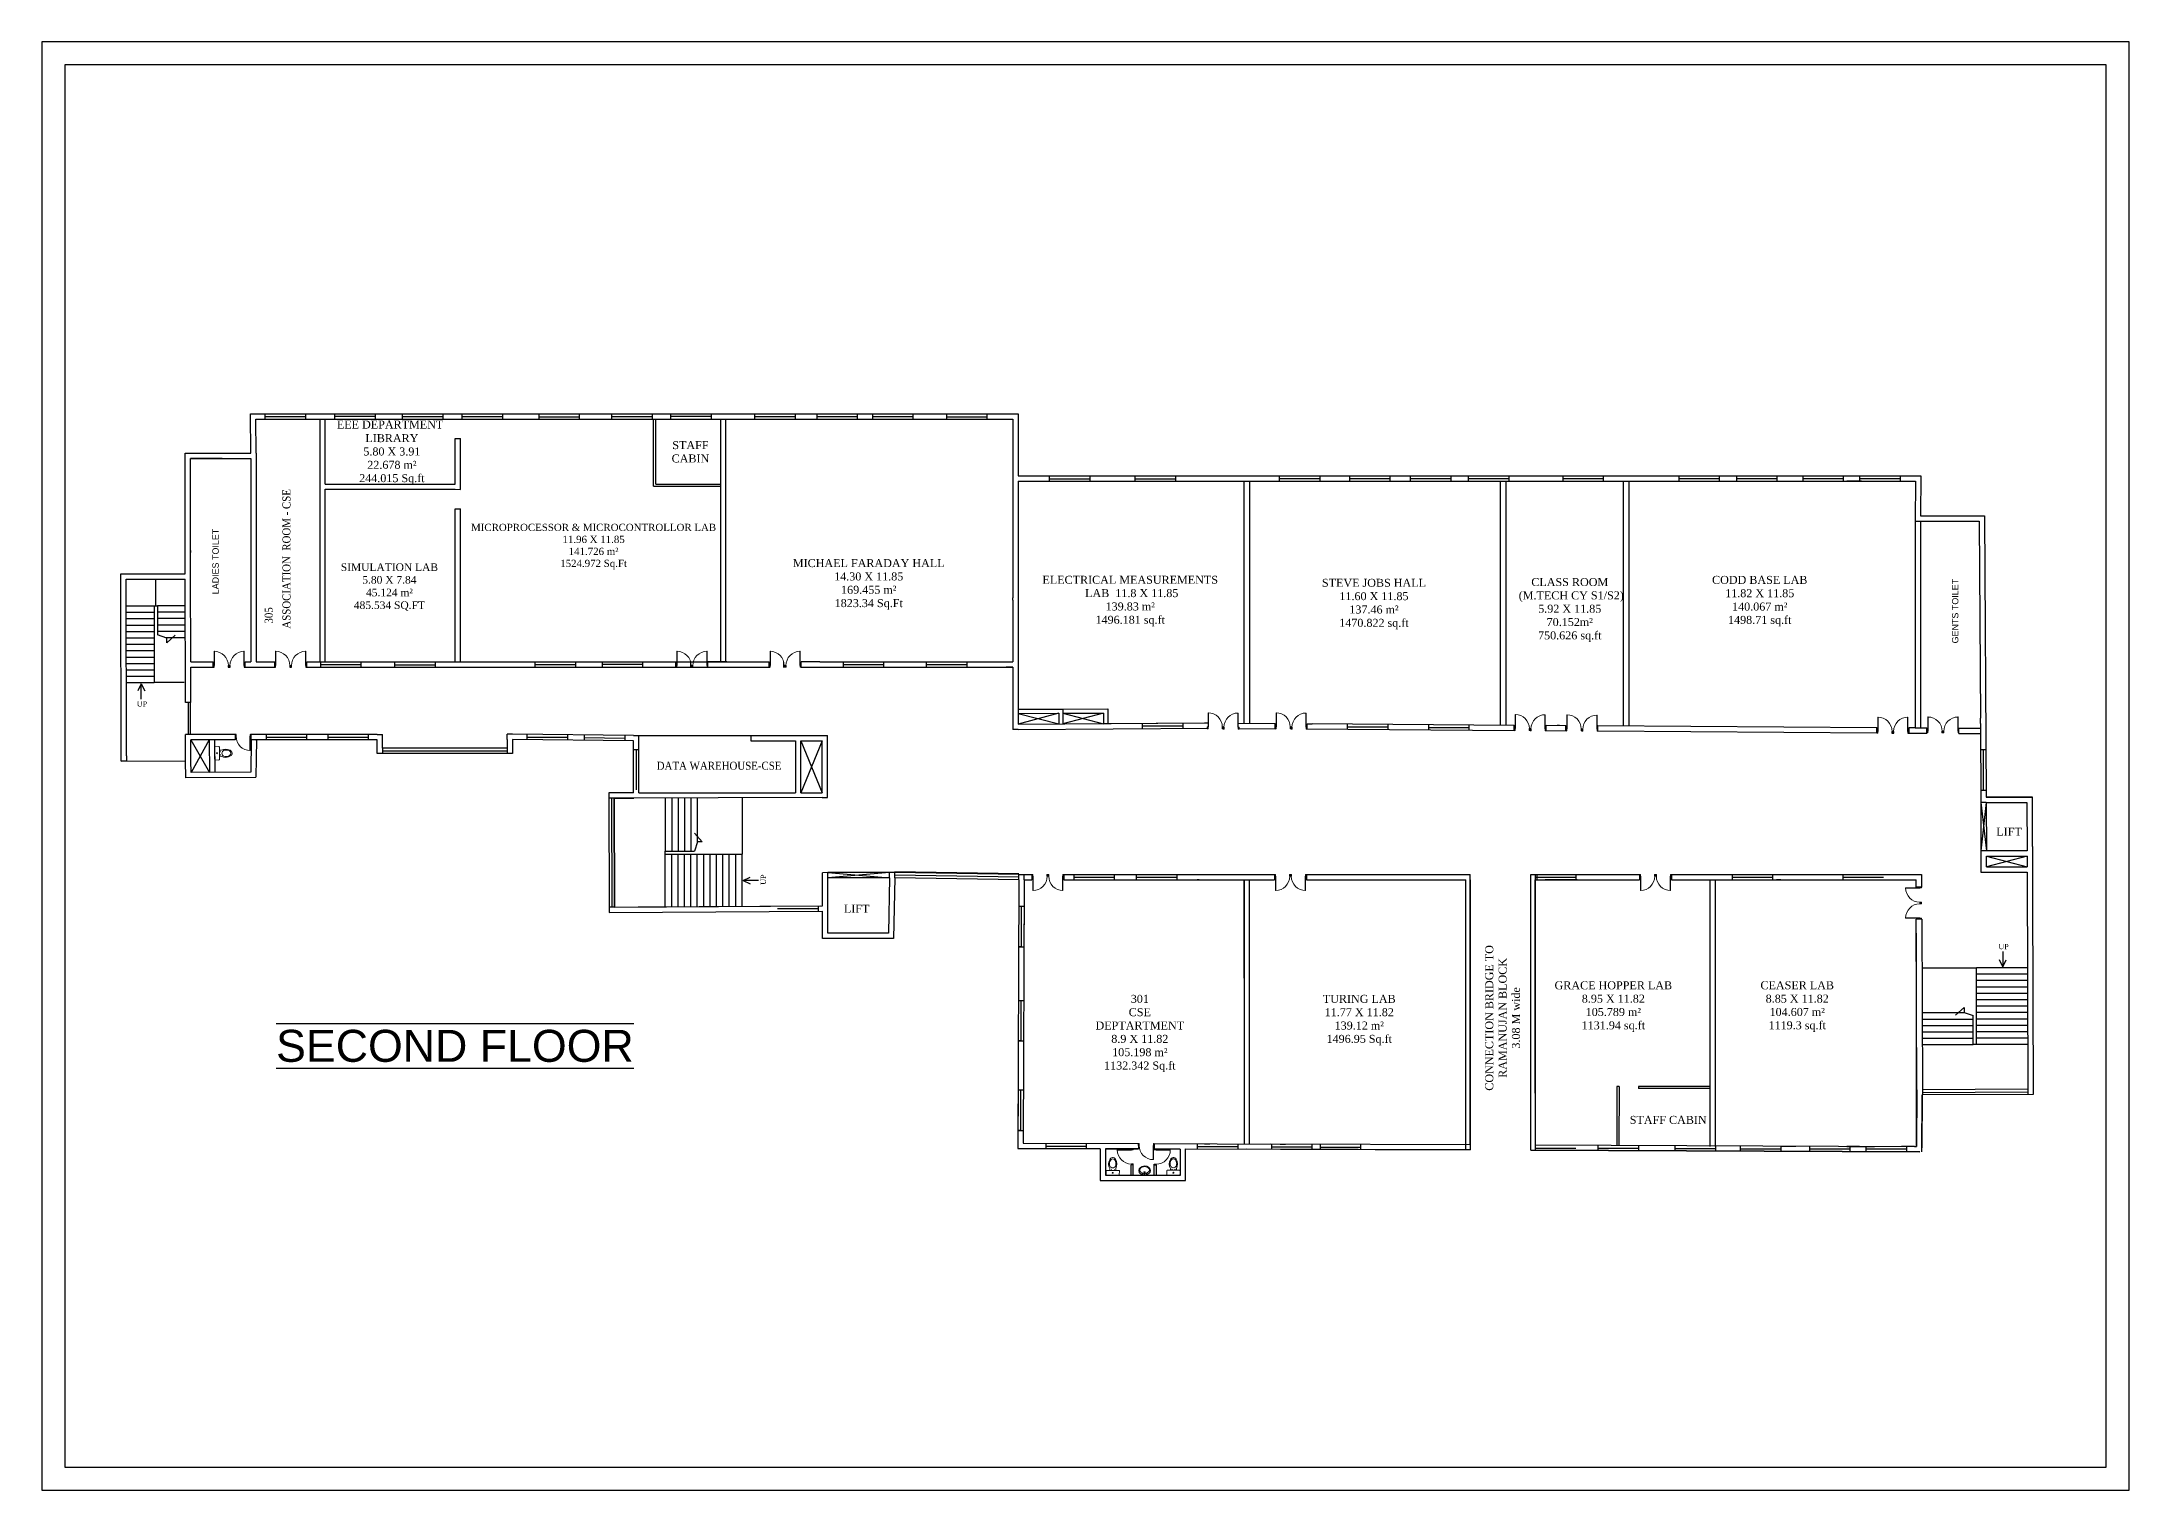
# Model space of a CAD drawing. Header units: metres. Extents: x 25 to 122, y -74 to 416.
# Drawn here: x 25.5 to 121.9, y 231.2 to 298.1 of the extents above; entities that cross this region are included whole.
import ezdxf

# ---------------------------------------------------------------- set-up
doc = ezdxf.new("R2010")
doc.units = ezdxf.units.M
doc.header["$MEASUREMENT"] = 0
doc.linetypes.add('HIDDEN', pattern=[0.375, 0.25, -0.125])
doc.layers.add('DOOR', color=10, linetype='Continuous', lineweight=15)
doc.styles.add('1MM', font='arial.ttf', dxfattribs={"height": 1000})
doc.styles.add('DUTCH', font='dutch.ttf')
doc.styles.add('ROMANT', font='arial.ttf', dxfattribs={"height": 2.5})

# ---------------------------------------------------------------- blocks, each defined once
blk = doc.blocks.new('A$C764D24B9')
at = {"layer": 'DOOR'}
for points in [[(0, 0), (0.06, 0), (0.06, 0.11), (0, 0.11)], [(0.06, 0.11), (0.08, 0.11), (0.08, 1), (0.06, 1)], [(0.94, 0), (1, 0), (1, 0.11), (0.94, 0.11)]]:
    blk.add_lwpolyline(points, close=True, dxfattribs=at)
blk.add_arc((0.06, 0.11), 0.889, 0, 90, dxfattribs=at)
blk = doc.blocks.new('WC1')
at = {"layer": 'DOOR'}
for p, q in [((-29.3, -7.5), (-29.8, -22.7)), ((24.3, -5), (-26.8, -5))]:
    blk.add_line(p, q, dxfattribs=at)
for points in [[(26.8, -7.5), (27.3, -22.7, -0.423393), (24.7, -25.4), (-27.3, -25.4, -0.423393), (-29.8, -22.7), (-29.3, -7.5, -0.405093), (-26.8, -5), (24.3, -5, -0.405093), (26.8, -7.5, -0.407682)], [(11.5, -25.4), (11.5, -33, -0.265683), (10, -73.3, -0.649464), (-14.1, -70.9, -0.243179), (-14, -33), (-14, -25.4), (11.5, -25.4)], [(12.6, -52, 1.119632), (-15.2, -52, 17.71796)]]:
    blk.add_lwpolyline(points, format="xyb", dxfattribs=at)
blk.add_lwpolyline([(-14, -25.4), (-14, -33)], dxfattribs=at)
for centre, radius in [((-7.6, -29.2), 0.636), ((-1.3, -15.2), 1.91), ((5.1, -29.2), 0.636)]:
    blk.add_circle(centre, radius, dxfattribs=at)
blk.add_arc((-26.8, -7.5), 2.54, 90, 178.21009, dxfattribs=at)
blk.add_ellipse((-1.3, -52), major_axis=(0, -22.4), ratio=0.622298, start_param=4.712389, end_param=7.853982, dxfattribs=at)
blk = doc.blocks.new('WB5')
at = {"layer": 'DOOR'}
for p, q in [((4.7, 11.3), (6.8, 10.5)), ((5.3, -11), (7.3, -10.1))]:
    blk.add_line(p, q, dxfattribs=at)
for points in [[(2.4, 0.1, 1), (5, 0.1, 1)], [(3.2, 7.9, 1), (5.9, 7.9, 1)], [(3.6, -7.7, -1), (6.3, -7.6, -1)]]:
    blk.add_lwpolyline(points, format="xyb", close=True, dxfattribs=at)
for centre, radius in [((3.7, 0.1), 1.32), ((11.8, 0.3), 2.73), ((11.8, 0.3), 2.19)]:
    blk.add_circle(centre, radius, dxfattribs=at)
for centre, radius, start, end in [((5.6, 13.6), 2.49, 151.64028, 249.46494), ((7.7, 12.8), 2.49, 249.46494, 334.30149), ((32.6, 0.8), 25.2, 127.66927, 236.44999), ((18.2, 19.4), 1.66, 91.59759, 127.66927), ((6.3, -13.3), 2.49, 113.40408, 211.22873), ((8.3, -12.4), 2.49, 28.56753, 113.40408)]:
    blk.add_arc(centre, radius, start, end, dxfattribs=at)
blk.add_ellipse((19.5, 0.5), major_axis=(-0.6, 24.9), ratio=0.783308, dxfattribs=at)
blk.add_open_spline([(18.7, -20.2), (23.5, -20.6), (25, -20), (30.8, -16.4), (34.3, -10.8), (37.3, 2.3), (34.9, 9.5), (28.9, 18.7), (25, 21.3), (18.2, 21.1)], degree=3, knots=[3.262053, 3.262053, 3.262053, 3.262053, 3.577225, 3.577225, 4.479784, 4.479784, 5.382343, 5.382343, 6.141594, 6.141594, 6.141594, 6.141594], dxfattribs=at)

msp = doc.modelspace()

# ---------------------------------------------------------------- linework, layer by layer
at = {"linetype": 'Continuous', "ltscale": 0.1}
for p, q in [((35.178, 280.912), (70.593, 280.912)), ((35.182, 279.093), (35.178, 280.912)), ((35.178, 280.666), (35.178, 280.666)), ((35.424, 280.912), (35.424, 280.912)), ((35.424, 280.666), (52.886, 280.666)), ((35.428, 279.093), (35.424, 280.666)), ((35.424, 280.666), (38.378, 280.666)), ((35.84, 280.909), (35.84, 280.662)), ((35.84, 280.786), (37.71, 280.786)), ((37.71, 280.909), (37.71, 280.662)), ((38.378, 280.666), (38.377, 269.454, 51.306)), ((38.623, 277.666, 13.729), (38.623, 280.666)), ((39.055, 280.919), (39.055, 280.673)), ((39.055, 280.796), (40.925, 280.796)), ((40.925, 280.919), (40.925, 280.673)), ((42.175, 280.911), (42.175, 280.665)), ((42.175, 280.788), (44.046, 280.788)), ((44.046, 280.911), (44.046, 280.665)), ((44.93, 280.907), (44.93, 280.661)), ((44.93, 280.784), (46.801, 280.784)), ((46.801, 280.907), (46.801, 280.661)), ((48.472, 280.898), (48.472, 280.652)), ((48.472, 280.775), (50.343, 280.775)), ((50.343, 280.898), (50.343, 280.652)), ((51.836, 280.902), (51.836, 280.656)), ((51.836, 280.779), (53.707, 280.779)), ((52.886, 280.666), (53.132, 280.666)), ((53.132, 280.666), (61.739, 280.666, 0)), ((53.707, 280.902), (53.707, 280.656)), ((53.769, 277.566, 14.186), (53.769, 280.666, 0)), ((53.869, 277.666, 13.729), (53.869, 280.666, 0)), ((54.556, 280.921), (54.556, 280.675)), ((54.556, 280.798), (56.427, 280.798)), ((56.427, 280.921), (56.427, 280.675)), ((56.869, 269.455, 51.306), (56.869, 280.666, 0)), ((57.109, 269.455, 51.306), (57.109, 280.666, 0)), ((58.434, 280.902), (58.434, 280.656)), ((58.434, 280.779), (60.304, 280.779)), ((60.304, 280.902), (60.304, 280.656)), ((61.304, 280.916), (61.304, 280.67)), ((61.304, 280.793), (63.175, 280.793)), ((61.739, 280.666, 0), (61.985, 280.666, 0)), ((61.985, 280.666, 0), (70.347, 280.666, 0)), ((63.175, 280.916), (63.175, 280.67)), ((63.872, 280.906), (63.872, 280.66)), ((63.872, 280.783), (65.743, 280.783)), ((65.743, 280.906), (65.743, 280.66)), ((67.286, 280.897), (67.286, 280.651)), ((67.286, 280.774), (69.157, 280.774)), ((69.157, 280.897), (69.157, 280.651)), ((70.347, 280.666), (70.347, 278.044)), ((70.347, 280.666), (70.347, 272.408, 37.789)), ((70.593, 280.912), (70.593, 278.044)), ((44.623, 279.766), (44.869, 279.766)), ((44.623, 277.666, 13.729), (44.623, 279.766, 4.119)), ((44.869, 277.423, 14.84), (44.869, 279.766, 4.119)), ((32.15, 279.086), (35.182, 279.093)), ((32.162, 273.524), (32.15, 279.086)), ((32.397, 278.841), (35.182, 278.847)), ((32.408, 273.525), (32.397, 278.841)), ((33.861, 278.841), (32.397, 278.841)), ((33.861, 278.841), (32.397, 278.841)), ((35.182, 278.847, 1.278), (35.182, 269.454, 50.028)), ((35.428, 279.093), (35.428, 269.454, 50.028)), ((35.424, 277.666), (35.428, 277.666)), ((38.623, 277.666), (44.623, 277.666)), ((53.769, 277.566, 0), (56.869, 277.566, 0)), ((53.869, 277.666, 0), (56.869, 277.666, 0)), ((70.347, 278.044), (70.347, 272.408, 32.726)), ((70.593, 278.044), (112.248, 278.045)), ((70.593, 277.798), (112.001, 277.799)), ((70.593, 277.798), (70.593, 266.587, 51.306)), ((72.032, 278.039), (72.032, 277.793)), ((72.032, 277.916), (73.902, 277.916)), ((73.902, 278.039), (73.902, 277.793)), ((75.984, 278.024), (75.984, 277.778)), ((75.984, 277.901), (77.855, 277.901)), ((77.855, 278.024), (77.855, 277.778)), ((81.024, 266.629, 51.113), (81.024, 277.798)), ((81.27, 277.798), (81.27, 266.627)), ((82.648, 278.045), (82.648, 277.799)), ((82.648, 277.922), (84.519, 277.922)), ((84.519, 278.045), (84.519, 277.799)), ((85.884, 278.045), (85.884, 277.799)), ((85.884, 277.922), (87.754, 277.922)), ((87.754, 278.045), (87.754, 277.799)), ((88.687, 278.045), (88.687, 277.799)), ((88.687, 277.922), (90.558, 277.922)), ((90.558, 278.045), (90.558, 277.799)), ((91.366, 278.045), (91.366, 277.799)), ((91.366, 277.922), (93.237, 277.922)), ((92.861, 266.557, 51.441), (92.861, 277.799)), ((92.861, 266.557, 51.441), (92.861, 277.799)), ((93.107, 277.799), (93.107, 266.555)), ((93.107, 277.799), (93.107, 266.555)), ((93.237, 278.045), (93.237, 277.799)), ((95.727, 278.045), (95.727, 277.799)), ((95.727, 277.922), (97.598, 277.922)), ((97.598, 278.045), (97.598, 277.799)), ((98.531, 266.507, 51.672), (98.53, 277.799)), ((98.777, 277.799), (98.777, 266.505)), ((101.079, 278.045), (101.079, 277.799)), ((101.079, 277.922), (102.95, 277.922)), ((102.95, 278.045), (102.95, 277.799)), ((103.74, 278.045), (103.74, 277.799)), ((103.74, 277.922), (105.611, 277.922)), ((105.598, 277.799, -51.295), (105.844, 277.799, -51.068)), ((105.611, 278.045), (105.611, 277.799)), ((106.804, 278.045), (106.804, 277.799)), ((106.804, 277.922), (108.675, 277.922)), ((108.675, 278.045), (108.675, 277.799)), ((109.424, 277.799), (108.833, 277.799)), ((109.522, 277.799), (109.424, 277.799)), ((109.43, 278.045), (109.43, 277.799)), ((109.43, 277.922), (111.3, 277.922)), ((109.522, 277.799), (110.113, 277.799)), ((111.3, 278.045), (111.3, 277.799)), ((112.247, 277.799), (112.248, 277.799)), ((35.424, 277.426), (35.428, 277.426)), ((38.623, 277.426), (44.623, 277.426)), ((38.623, 269.454, 51.306), (38.623, 277.426, 14.827)), ((44.613, 276.526), (44.869, 276.523, 15.472)), ((44.623, 277.426), (44.869, 277.423, 14.84)), ((44.623, 269.455, 51.306), (44.623, 276.526, 18.946)), ((44.869, 269.455, 51.306), (44.869, 276.523, 18.959)), ((111.995, 275.96), (111.995, 266.413)), ((112.241, 275.96), (112.241, 266.411)), ((32.41, 274.607), (32.41, 274.508)), ((29.183, 273.518), (32.162, 273.524)), ((29.201, 264.879), (29.183, 273.518)), ((29.429, 273.272), (32.163, 273.278)), ((29.447, 265.125), (29.429, 273.272)), ((32.162, 273.524), (32.162, 273.524)), ((32.172, 267.581, 70.65), (32.163, 273.278, 2.926)), ((32.415, 269.454, 48.385), (32.408, 273.524)), ((70.347, 272.31, 49.877), (70.347, 272.408, 37.789)), ((70.347, 272.31, 33.298), (70.347, 269.454, 49.877)), ((70.347, 272.31, 38.24), (70.347, 269.454, 51.306)), ((32.415, 269.454, 51.306), (33.448, 269.454, 51.306)), ((32.415, 269.454, 48.385), (33.154, 269.454, 48.385)), ((32.416, 269.208, 51.306), (33.489, 269.208, 51.306)), ((32.421, 267.581, 78.201), (32.421, 269.208, 51.306)), ((33.448, 269.208), (33.448, 269.454, 51.306)), ((34.146, 269.208, 51.306), (34.228, 269.208, 51.306)), ((34.884, 269.208, 51.306), (36.328, 269.208, 51.306)), ((34.925, 269.454, 51.306), (35.182, 269.454, 51.306)), ((34.925, 269.208), (34.925, 269.454, 51.306)), ((35.428, 269.454, 51.306), (36.287, 269.454, 51.306)), ((36.287, 269.208, 51.306), (36.287, 269.454, 51.306)), ((36.985, 269.208, 51.306), (37.067, 269.208, 51.306)), ((37.723, 269.208, 51.306), (37.764, 269.208, 51.306)), ((37.764, 269.454, 51.306), (37.805, 269.454, 51.306)), ((37.764, 269.208, 51.306), (37.764, 269.454, 51.306)), ((37.764, 269.208, 51.306), (51.156, 269.208, 51.306)), ((37.805, 269.454, 51.306), (51.115, 269.454, 51.306)), ((38.396, 269.458), (38.396, 269.212)), ((38.396, 269.335), (40.266, 269.335)), ((40.266, 269.458), (40.266, 269.212)), ((41.818, 269.447), (41.818, 269.201)), ((41.818, 269.324), (43.689, 269.324)), ((43.689, 269.447), (43.689, 269.201)), ((48.296, 269.455), (48.296, 269.209)), ((48.296, 269.332), (50.166, 269.332)), ((50.166, 269.455), (50.166, 269.209)), ((51.115, 269.454, 51.306), (52.592, 269.454, 51.306)), ((51.156, 269.208, 51.306), (52.551, 269.208, 51.306)), ((51.394, 269.469), (51.394, 269.222)), ((51.394, 269.346), (53.264, 269.346)), ((51.812, 269.208, 51.306), (51.894, 269.208, 51.306)), ((51.812, 269.208, 51.306), (51.894, 269.208, 51.306)), ((52.551, 269.208, 51.306), (59.144, 269.208, 51.306)), ((52.592, 269.454, 51.306), (52.887, 269.454, 51.306)), ((52.887, 269.454, 51.306), (53.132, 269.454, 51.306)), ((53.132, 269.454, 51.306), (59.103, 269.454, 51.306)), ((53.264, 269.469), (53.264, 269.222)), ((54.806, 269.208, 51.306), (54.806, 269.454, 51.306)), ((55.472, 269.443), (55.472, 269.197)), ((56.283, 269.208, 51.306), (56.283, 269.454, 51.306)), ((57.147, 269.454, 51.306), (56.283, 269.454, 51.306)), ((56.283, 269.208, 51.306), (57.106, 269.208, 51.306)), ((57.147, 269.454, 51.306), (57.443, 269.454, 51.306)), ((59.103, 269.208, 51.306), (59.103, 269.454, 51.306)), ((59.769, 269.443), (59.769, 269.197)), ((60.579, 269.208, 51.306), (60.579, 269.454, 51.306)), ((61.444, 269.454, 51.306), (60.579, 269.454, 51.306)), ((60.579, 269.208, 51.306), (61.403, 269.208, 51.306)), ((61.403, 269.208, 51.306), (68.616, 269.208, 51.306)), ((61.444, 269.454, 51.306), (61.739, 269.454, 51.306)), ((61.739, 269.454, 51.306), (61.985, 269.454, 51.306)), ((61.985, 269.454, 51.306), (65.424, 269.454, 51.306)), ((62.515, 269.464), (62.515, 269.218)), ((62.515, 269.341), (64.386, 269.341)), ((64.386, 269.464), (64.386, 269.218)), ((65.424, 269.454, 51.306), (65.522, 269.454, 51.306)), ((65.522, 269.454, 51.306), (68.575, 269.454, 51.306)), ((66.352, 269.454), (66.352, 269.208)), ((66.352, 269.331), (68.222, 269.331)), ((68.222, 269.454), (68.222, 269.208)), ((68.575, 269.454, 51.306), (70.051, 269.454, 51.306)), ((68.616, 269.208, 51.306), (70.01, 269.208, 51.306)), ((69.272, 269.208, 51.306), (69.354, 269.208, 51.306)), ((70.01, 269.208, 51.306), (70.347, 269.208, 51.306)), ((70.051, 269.454, 51.306), (70.347, 269.454, 51.306)), ((70.347, 269.208, 49.877), (70.051, 269.208, 49.877)), ((70.347, 269.208, 49.877), (70.347, 266.34, 49.877)), ((30.132, 268.447), (29.975, 268.127)), ((30.132, 267.743), (30.132, 268.447)), ((30.132, 268.447), (30.29, 268.127)), ((32.421, 267.581, 102.612), (32.172, 267.581, 102.612)), ((32.297, 267.581, 102.612), (32.297, 266.104, 102.612)), ((32.395, 266.104, 102.612), (32.395, 267.581, 102.612)), ((70.593, 267.079, 51.306), (72.468, 267.083, 51.306)), ((72.468, 267.083, 51.306), (70.593, 266.587, 51.306)), ((70.593, 267.079, 51.306), (72.468, 267.083, 51.306)), ((72.468, 267.083, 51.306), (70.593, 266.587, 51.306)), ((70.593, 267.079, 51.306), (72.469, 266.591, 51.306)), ((70.593, 267.079, 51.306), (72.469, 266.591, 51.306)), ((72.468, 267.083, 51.306), (72.469, 266.591, 51.306)), ((74.542, 267.088, 51.306), (72.666, 266.592, 51.306)), ((72.666, 267.084, 51.306), (74.542, 267.088, 51.306)), ((72.666, 267.084, 51.306), (74.543, 266.596, 51.306)), ((115.007, 266.608), (115.006, 266.855)), ((32.175, 265.851, 91.217), (32.175, 266.104, 88.207)), ((32.421, 266.104, 102.612), (32.175, 266.104, 102.612)), ((34.508, 266.104, 102.612), (32.421, 266.104, 102.612)), ((34.467, 266.104, 102.625), (34.467, 265.856, 102.625)), ((35.45, 266.104, 102.612), (35.164, 266.104, 102.612)), ((35.205, 265.862, 102.625), (35.205, 266.104, 102.625)), ((41.02, 266.11, 102.612), (35.45, 266.104, 102.612)), ((35.889, 266.105), (35.889, 265.859)), ((35.889, 265.982), (37.76, 265.982)), ((37.76, 266.105), (37.76, 265.859)), ((38.735, 266.108), (38.735, 265.862)), ((38.735, 265.985), (40.605, 265.985)), ((40.605, 266.108), (40.605, 265.862)), ((41.02, 266.11, 102.612), (41.266, 266.11, 102.612)), ((41.266, 265.864, 102.612), (41.266, 266.11, 102.612)), ((47.26, 266.116, 102.612), (47.011, 266.116, 102.612)), ((47.011, 265.87, 102.612), (47.011, 266.116, 102.612)), ((52.848, 266.056, 102.612), (47.26, 266.116, 102.612)), ((47.924, 266.109), (47.924, 265.863)), ((47.924, 265.986), (49.794, 265.986)), ((49.794, 266.109), (49.794, 265.863)), ((50.568, 266.086, 102.612), (50.568, 265.84, 102.612)), ((50.568, 265.963, 102.612), (52.439, 265.937, 102.612)), ((52.439, 266.06, 102.612), (52.439, 265.814, 102.612)), ((52.848, 266.056, 102.612), (61.794, 266.056)), ((53.091, 265.811, 102.612), (53.091, 266.056, 102.612)), ((58.26, 266.056, 102.612), (58.26, 265.811, 102.612)), ((61.794, 263.44), (61.794, 266.056)), ((70.594, 266.34, 51.306), (70.347, 266.34, 51.306)), ((70.593, 266.587, 51.306), (79.201, 266.638, 41.363)), ((70.594, 266.34, 51.306), (79.358, 266.393, 41.179)), ((74.533, 266.61), (79.378, 266.64)), ((76.324, 266.624), (76.324, 266.378)), ((76.324, 266.501), (78.195, 266.501)), ((78.195, 266.624), (78.195, 266.378)), ((79.201, 266.638, 41.363), (79.378, 266.64, 41.157)), ((80.732, 266.631, 23.523), (82.454, 266.619)), ((80.752, 266.385, 39.568), (82.495, 266.373, 37.554)), ((82.454, 266.372), (82.454, 266.619)), ((83.89, 266.363, 35.943), (93.487, 266.296, 24.856)), ((83.931, 266.359), (83.931, 266.605)), ((83.931, 266.605), (84.166, 266.605, 51.068)), ((84.166, 266.607, 35.626), (93.487, 266.542, 24.858)), ((85.779, 266.583, 13.877), (85.779, 266.337, 13.877)), ((85.779, 266.46, 13.877), (87.65, 266.46, 13.877)), ((87.65, 266.583, 13.877), (87.65, 266.337, 13.877)), ((89.529, 266.556, 13.877), (89.529, 266.31, 13.877)), ((89.529, 266.433, 13.877), (91.4, 266.433, 13.877)), ((91.4, 266.556, 13.877), (91.4, 266.31, 13.877)), ((93.487, 266.295, -12.746), (93.487, 266.542, -12.746)), ((94.923, 266.286, 23.197), (95.919, 266.279, 22.045)), ((94.964, 266.532, 23.151), (95.878, 266.525, 22.095)), ((94.964, 266.282, -12.746), (94.964, 266.532, -12.746)), ((95.577, 266.527, 51.068), (95.478, 266.527, 51.068)), ((95.878, 266.279, -15.509), (95.878, 266.525, -15.509)), ((97.355, 266.515, 20.389), (110.223, 266.425, 5.522)), ((97.355, 266.265, -15.509), (97.355, 266.515, -15.509)), ((97.355, 266.269, 20.387), (110.223, 266.179, 5.52)), ((110.223, 266.169), (110.223, 266.425)), ((110.92, 266.174, 4.715), (111.002, 266.173, 4.62)), ((111.659, 266.169, 3.862), (112.536, 266.163, 2.848)), ((111.7, 266.169), (111.7, 266.415)), ((111.995, 266.413), (111.7, 266.413)), ((111.7, 266.413), (111.7, 266.169)), ((111.995, 266.413, 3.475), (112.536, 266.409, 2.85)), ((112.536, 266.163, -50.855), (112.536, 266.409, 0.452)), ((114.013, 266.399, 1.144), (115.003, 266.392)), ((114.013, 266.152, -53.005), (114.013, 266.399, -1.698)), ((114.013, 266.152, 1.142), (115.001, 266.145)), ((29.447, 265.125, 102.612), (29.448, 264.879, 102.612)), ((32.177, 264.893, 102.612), (32.175, 265.851, 91.217)), ((34.467, 265.856, 86.465), (32.421, 265.852, 52.892)), ((32.423, 264.894, 102.612), (32.421, 265.852, 52.892)), ((32.421, 265.852, 52.892), (33.276, 264.349, 102.612)), ((33.268, 265.854), (32.426, 264.345, 102.612)), ((33.514, 265.854), (33.268, 265.854)), ((33.268, 265.854), (33.276, 264.349, 102.612)), ((33.514, 265.854), (33.522, 264.351, 102.612)), ((35.204, 265.862, 102.612), (35.179, 264.359, 102.612)), ((35.451, 265.858, 102.612), (35.204, 265.858, 98.571)), ((35.451, 265.858, 102.612), (35.421, 264.135, 102.612)), ((35.444, 265.835, 102.612), (35.451, 265.858, 102.612)), ((41.02, 265.864, 102.612), (35.451, 265.858, 102.612)), ((41.021, 265.224, 102.612), (41.02, 265.864, 102.612)), ((47.258, 265.23, 102.612), (41.021, 265.224, 102.612)), ((41.267, 265.47, 102.612), (41.266, 265.864, 102.612)), ((47.011, 265.476, 102.612), (41.267, 265.47, 102.612)), ((41.267, 265.47, 102.612), (41.267, 265.224, 102.612)), ((41.267, 265.347, 102.612), (47.011, 265.347, 102.612)), ((47.011, 265.87, 102.612), (47.011, 265.476, 102.612)), ((47.011, 265.476, 102.612), (47.011, 265.23, 102.612)), ((52.845, 265.81, 102.612), (47.257, 265.87, 102.612)), ((47.257, 265.87, 102.612), (47.258, 265.23, 102.612)), ((52.853, 263.41, 102.612), (52.845, 265.81, 102.612)), ((52.854, 265.418), (53.1, 265.418)), ((52.977, 263.547), (52.977, 265.418)), ((53.099, 263.411, 102.612), (53.091, 265.811, 102.612)), ((58.26, 265.811, 102.612), (60.317, 265.811, 102.612)), ((60.317, 265.811, 102.612), (60.317, 263.411, 102.612)), ((60.564, 265.811, 102.612), (61.548, 265.811, 102.612)), ((60.564, 263.411, -1.26), (60.564, 265.811, 102.612)), ((60.564, 265.811, 102.612), (61.548, 263.411, -1.26)), ((61.548, 265.811, 102.612), (60.564, 263.411, -1.26)), ((61.548, 263.411, -1.26), (61.548, 265.811, 102.612)), ((115.027, 265.406), (115.273, 265.406)), ((115.15, 263.535), (115.15, 265.406)), ((29.201, 264.879), (32.177, 264.893, 102.612)), ((29.448, 264.879, 102.612), (29.201, 264.879, 102.612)), ((32.181, 264.098, 102.612), (32.177, 264.893, 102.612)), ((35.425, 264.114, 102.612), (32.181, 264.098, 102.612)), ((32.426, 264.345, 102.612), (32.423, 264.894, 102.612)), ((35.179, 264.359, 102.612), (32.426, 264.345, 102.612)), ((51.949, 263.161), (51.703, 263.16)), ((51.826, 263.16), (51.843, 258.134)), ((51.949, 263.161, 102.612), (52.854, 263.164, 102.612)), ((51.966, 258.134, 102.612), (51.949, 263.161, 102.612)), ((53.099, 263.411, 102.612), (60.317, 263.411, 102.612)), ((60.564, 263.411, 102.612), (61.548, 263.411, 102.612)), ((61.549, 263.193), (61.795, 263.194)), ((115.027, 263.535), (115.273, 263.535)), ((115.027, 262.967), (115.027, 259.745)), ((115.273, 262.967), (115.027, 262.967)), ((115.273, 262.967), (115.027, 260.729)), ((115.027, 262.967), (115.279, 260.73)), ((115.029, 262.967), (115.029, 259.745)), ((115.273, 262.967), (115.279, 260.73)), ((115.275, 262.967), (115.281, 260.73)), ((115.279, 260.73), (115.027, 260.729)), ((117.158, 260.735), (115.281, 260.73)), ((115.283, 260.484), (117.158, 260.489)), ((117.158, 260.489), (115.283, 259.992)), ((115.283, 259.992), (115.283, 260.484)), ((115.283, 260.484), (117.159, 259.997)), ((57.909, 259.365), (58.229, 259.523)), ((58.613, 259.365), (57.909, 259.365)), ((57.909, 259.365), (58.229, 259.208)), ((61.807, 259.727), (61.561, 259.726)), ((64.906, 259.737, 102.612), (61.807, 259.727)), ((64.906, 259.737, 102.612), (61.807, 259.727)), ((61.808, 259.486), (61.807, 259.727)), ((61.807, 259.727), (64.656, 259.495, 102.612)), ((64.656, 259.736, 102.612), (61.808, 259.486)), ((64.656, 259.495, 102.612), (61.808, 259.486)), ((64.656, 259.495, 102.612), (61.808, 259.486)), ((64.656, 259.495, 102.612), (64.609, 256.933, 8.842)), ((64.656, 259.495, 102.612), (64.656, 259.736, 102.612)), ((64.902, 259.491, 102.612), (64.851, 256.687)), ((64.902, 259.491, 102.612), (64.906, 259.737, 102.612)), ((70.63, 259.394), (64.902, 259.491, 102.612)), ((70.63, 259.518), (64.904, 259.614, 102.612)), ((64.906, 259.785, 101.759), (70.63, 259.691, 0.882)), ((70.634, 259.64), (64.906, 259.737, 102.612)), ((70.63, 259.394), (70.587, 246.995)), ((70.63, 259.394), (70.63, 259.641)), ((70.634, 259.64), (70.876, 259.64)), ((70.876, 259.393), (70.834, 247.24)), ((70.876, 259.393), (70.876, 259.64)), ((70.876, 259.64), (71.274, 259.64)), ((70.876, 259.394), (71.233, 259.394)), ((70.876, 259.393), (71.233, 259.393)), ((70.876, 259.393), (70.876, 257.424)), ((71.233, 259.64), (71.233, 259.393)), ((71.93, 259.64), (72.012, 259.64)), ((72.668, 259.64), (82.469, 259.64)), ((72.709, 259.64), (72.709, 259.393)), ((72.709, 259.394), (82.428, 259.394)), ((72.709, 259.393), (82.428, 259.393)), ((73.16, 259.64), (73.16, 259.394)), ((73.16, 259.517), (75.03, 259.517)), ((75.03, 259.64), (75.03, 259.394)), ((76.047, 259.64), (76.047, 259.394)), ((76.047, 259.517), (77.918, 259.517)), ((77.918, 259.64), (77.918, 259.394)), ((78.949, 259.393), (78.851, 259.393)), ((79.485, 259.394), (79.484, 259.394)), ((81.024, 257.417), (81.024, 259.394)), ((81.024, 259.393), (81.024, 247.195)), ((81.27, 247.195), (81.27, 259.394)), ((82.428, 259.64), (82.428, 259.393)), ((83.125, 259.64), (83.207, 259.64)), ((83.904, 259.64), (91.459, 259.64)), ((83.904, 259.64), (83.904, 259.394)), ((83.904, 259.394), (91.262, 259.394)), ((91.262, 246.927), (91.262, 259.394)), ((91.459, 247.172), (91.459, 259.64)), ((91.459, 259.394), (91.459, 246.926)), ((94.262, 259.64), (99.314, 259.64)), ((94.262, 246.915), (94.262, 259.64)), ((94.459, 259.64), (94.459, 259.394)), ((94.459, 259.517), (96.33, 259.517)), ((94.459, 259.394), (94.459, 247.134)), ((94.459, 249.548), (94.459, 259.394)), ((94.459, 259.394), (99.273, 259.394)), ((94.532, 259.64), (95.228, 259.64)), ((94.532, 259.64), (94.532, 259.394)), ((94.532, 259.394), (95.187, 259.394)), ((94.532, 259.394), (94.729, 259.394)), ((94.729, 259.394), (95.187, 259.394)), ((96.394, 259.394), (94.917, 259.394)), ((96.33, 259.64), (96.33, 259.394)), ((98.158, 259.394), (98.824, 259.394)), ((98.158, 259.394), (98.824, 259.394)), ((98.627, 259.394), (99.273, 259.394)), ((99.273, 259.64), (99.273, 259.394)), ((99.273, 259.64), (99.273, 259.394)), ((100.708, 259.64), (112.286, 259.64)), ((100.749, 259.64), (100.749, 259.394)), ((100.749, 259.64), (100.749, 259.394)), ((100.749, 259.394), (100.92, 259.394)), ((100.749, 259.394), (105.598, 259.394)), ((100.92, 259.394), (101.172, 259.394)), ((101.172, 259.394), (112.041, 259.394)), ((102.539, 247.083), (102.539, 259.394)), ((102.779, 247.083), (102.779, 259.394)), ((103.541, 259.642), (103.541, 259.396)), ((103.541, 259.519), (105.412, 259.519)), ((105.412, 259.642), (105.412, 259.396)), ((105.795, 259.394), (105.598, 259.394)), ((105.598, 259.394), (105.795, 259.394)), ((108.661, 259.637), (108.661, 259.391)), ((108.661, 259.514), (110.531, 259.514)), ((112.042, 259.064), (112.041, 259.394)), ((112.286, 259.64), (112.288, 259.064)), ((115.029, 259.745), (117.16, 259.75)), ((115.283, 259.992), (117.159, 259.997)), ((51.966, 258.134, 102.612), (61.566, 258.201)), ((53.067, 258.142), (61.492, 258.201, 0.788)), ((61.365, 258.2, 2.148), (61.365, 257.954, 2.148)), ((61.815, 256.933), (61.812, 258.202)), ((70.625, 258.174), (70.872, 258.174)), ((70.748, 256.304), (70.748, 258.174)), ((112.288, 259.064), (112.042, 259.064)), ((51.966, 258.134), (51.72, 258.133)), ((59.494, 258.077, 2.148), (61.365, 258.077, 2.148)), ((61.569, 256.687), (61.566, 257.955)), ((70.876, 257.424), (70.876, 257.326)), ((81.024, 254.857), (81.024, 257.417)), ((112.063, 249.708), (112.045, 257.587)), ((112.295, 257.587), (112.045, 257.587)), ((112.295, 257.587), (112.33, 249.709)), ((64.851, 256.687), (61.569, 256.687)), ((64.609, 256.933), (61.815, 256.933)), ((70.748, 256.304), (70.624, 256.303, 102.612)), ((70.624, 256.303, 102.612), (70.871, 256.304, 102.612)), ((112.054, 247.083), (112.054, 256.929)), ((116.035, 255.385), (115.877, 255.705)), ((116.035, 256.089), (116.035, 255.385)), ((116.035, 255.385), (116.192, 255.705)), ((70.86, 254.871), (70.86, 254.773)), ((81.023, 254.766), (81.023, 252.304)), ((70.611, 253.828), (70.857, 253.828)), ((70.734, 251.957), (70.734, 253.828)), ((70.61, 251.957, 102.612), (70.856, 251.958, 102.612)), ((70.734, 251.957), (70.61, 251.957, 102.612)), ((81.023, 252.304), (81.023, 249.843)), ((70.597, 249.963), (70.586, 246.995)), ((70.596, 249.7), (70.843, 249.7)), ((70.72, 247.829), (70.72, 249.7)), ((70.843, 249.857), (70.843, 249.758)), ((98.23, 249.856), (98.219, 247.139)), ((98.33, 249.856), (98.23, 249.856)), ((98.33, 249.856), (98.319, 247.139)), ((99.23, 249.856), (99.229, 249.756)), ((102.539, 249.756), (99.229, 249.756)), ((102.539, 249.856), (99.23, 249.856)), ((102.539, 249.856), (102.539, 249.856)), ((112.33, 249.709), (112.331, 249.463)), ((112.331, 249.586), (117.185, 249.608)), ((117.184, 249.731), (117.185, 249.485)), ((112.299, 246.836), (112.308, 249.463)), ((70.596, 247.829, 102.612), (70.842, 247.83, 102.612)), ((70.72, 247.829), (70.596, 247.829, 102.612)), ((70.586, 246.995), (74.383, 246.98)), ((70.587, 247.241), (70.588, 247.241)), ((74.383, 246.98), (70.587, 246.995)), ((70.834, 247.24), (76.143, 247.22)), ((71.87, 247.229), (71.87, 246.983)), ((71.87, 247.106), (73.741, 247.106)), ((73.741, 247.229), (73.741, 246.983)), ((74.383, 246.98), (74.383, 245.515)), ((76.143, 246.974), (74.629, 246.979)), ((74.629, 246.979), (76.143, 246.974)), ((74.629, 246.979), (74.629, 245.761)), ((75.909, 246.934), (75.909, 246.975)), ((76.143, 247.22), (76.143, 246.974)), ((76.881, 247.217), (82.691, 247.195)), ((76.881, 247.217), (76.881, 246.971)), ((78.075, 246.966), (76.881, 246.971)), ((76.881, 246.971), (78.075, 246.966)), ((76.881, 246.93), (76.881, 246.971)), ((78.075, 246.966), (78.075, 245.754)), ((78.321, 246.976), (91.459, 246.926)), ((78.321, 245.515), (78.321, 246.976)), ((78.864, 247.204), (78.864, 246.958)), ((78.864, 247.081), (80.734, 247.081)), ((79.191, 247.208), (79.437, 247.207)), ((80.734, 247.204), (80.734, 246.958)), ((91.459, 246.926), (81.124, 246.965)), ((82.24, 247.207), (91.459, 247.172)), ((82.283, 247.189), (82.283, 246.943)), ((82.283, 247.066), (84.154, 247.066)), ((82.691, 247.195), (82.937, 247.195)), ((84.154, 247.189), (84.154, 246.943)), ((84.528, 247.181), (84.528, 246.935)), ((84.528, 247.058), (86.399, 247.058)), ((86.399, 247.181), (86.399, 246.935)), ((112.201, 246.836), (94.262, 246.918)), ((94.262, 246.915), (112.201, 246.836)), ((94.459, 247.161), (111.955, 247.083)), ((94.459, 247.134), (94.459, 246.887)), ((94.459, 247.01), (96.33, 247.01)), ((97.355, 247.132), (97.355, 246.886)), ((97.355, 247.009), (99.225, 247.009)), ((99.225, 247.132), (99.225, 246.886)), ((100.908, 247.119), (100.908, 246.872)), ((100.908, 246.995), (102.779, 246.995)), ((102.779, 247.119), (102.779, 246.872)), ((103.918, 247.107), (103.918, 246.861)), ((103.918, 246.984), (105.789, 246.984)), ((105.789, 247.107), (105.789, 246.861)), ((105.795, 247.104), (105.893, 247.104)), ((105.795, 247.104), (105.893, 247.104)), ((105.893, 247.104), (106.484, 247.104)), ((105.893, 247.104), (106.484, 247.104)), ((107.113, 247.095), (107.113, 246.849)), ((107.113, 246.972), (108.984, 246.972)), ((109.424, 247.091), (108.833, 247.091)), ((108.833, 247.091), (110.113, 247.091)), ((108.984, 247.095), (108.984, 246.849)), ((109.424, 247.091), (109.523, 247.091)), ((109.523, 247.091), (110.113, 247.091)), ((109.717, 247.095), (109.717, 246.849)), ((109.717, 246.972), (111.587, 246.972)), ((111.955, 247.083), (111.365, 247.083)), ((111.587, 247.095), (111.587, 246.849)), ((111.955, 247.083), (112.054, 247.083)), ((112.3, 247.082), (112.3, 247.082)), ((74.629, 245.761), (78.075, 245.761)), ((75.81, 245.758), (75.81, 246.237)), ((75.909, 246.237), (75.81, 246.237)), ((75.909, 245.761), (75.909, 246.278)), ((76.881, 245.761), (76.881, 246.273)), ((76.881, 246.232), (76.98, 246.232)), ((76.98, 245.758), (76.98, 246.232)), ((74.383, 245.515), (78.321, 245.515))]:
    msp.add_line(p, q, dxfattribs=at)
at = {"linetype": 'HIDDEN', "ltscale": 950}
for p, q in [((30.796, 272.044), (30.796, 273.275)), ((31.304, 270.553), (30.877, 270.702)), ((31.697, 270.691), (31.304, 270.335)), ((31.304, 270.335), (31.304, 270.567)), ((55.803, 261.151), (55.654, 260.725)), ((55.665, 261.545), (56.022, 261.151)), ((56.022, 261.151), (55.789, 261.151)), ((113.856, 253.141), (114.249, 253.498)), ((114.249, 253.498), (114.249, 253.265)), ((114.249, 253.279), (114.676, 253.13))]:
    msp.add_line(p, q, dxfattribs=at)
at = {"linetype": 'Continuous', "ltscale": 0.1}
for points in [[(25.538, 231.215), (121.871, 231.215), (121.871, 298.087), (25.538, 298.087)], [(26.598, 232.276), (120.811, 232.276), (120.811, 297.027), (26.598, 297.027)]]:
    msp.add_lwpolyline(points, close=True, dxfattribs=at)
for points in [[(112.001, 277.799), (111.995, 275.95), (114.951, 275.96), (115.006, 266.855)], [(112.002, 278.046), (112.002, 278.045)], [(112.248, 278.045), (112.242, 276.197), (115.195, 276.207), (115.274, 263.213), (117.398, 263.218), (117.431, 249.486), (112.308, 249.463), (112.3, 247.024)], [(30.73, 272.044), (30.73, 268.5)], [(30.877, 272.044), (30.877, 270.702)], [(29.436, 270.272), (30.73, 270.272)], [(29.436, 269.977), (30.73, 269.977)], [(29.437, 269.681), (30.73, 269.681)], [(29.438, 269.386), (30.73, 269.386)], [(29.438, 269.09), (30.73, 269.09)], [(29.439, 268.795), (30.73, 268.795)], [(29.44, 268.5), (30.73, 268.5)], [(32.108, 268.5), (30.73, 268.5)], [(115.007, 266.608), (115.029, 262.967)], [(52.853, 263.41), (51.702, 263.406), (51.72, 257.886), (61.566, 257.955)], [(61.549, 263.193), (51.949, 263.161), (51.966, 258.134), (61.566, 258.201), (61.561, 259.726)], [(57.857, 263.18), (57.857, 260.577)], [(61.795, 263.194), (61.794, 263.44)], [(115.274, 263.225), (117.398, 263.23), (117.431, 249.486), (112.308, 249.463)], [(115.275, 262.967), (117.152, 262.971), (117.158, 260.735)], [(54.312, 260.725), (55.654, 260.725)], [(54.312, 260.577), (57.857, 260.577)], [(56.084, 258.163), (56.084, 260.577)], [(56.38, 258.165), (56.38, 260.577)], [(56.675, 258.167), (56.675, 260.577)], [(56.971, 258.169), (56.971, 260.577)], [(57.266, 258.171), (57.266, 260.577)], [(57.561, 258.173), (57.561, 260.577)], [(57.857, 258.175), (57.857, 260.577)], [(117.158, 260.489), (117.159, 259.997)], [(61.812, 257.957), (61.813, 257.957), (61.808, 259.486)], [(117.16, 259.75), (117.184, 249.731), (112.33, 249.709)], [(112.305, 255.333), (114.823, 255.333)], [(114.823, 251.788), (114.823, 255.333)], [(117.171, 255.333), (114.823, 255.333)], [(117.171, 255.037), (114.823, 255.037)], [(117.172, 254.742), (114.823, 254.742)], [(117.173, 254.447), (114.823, 254.447)], [(117.173, 254.151), (114.823, 254.151)], [(117.174, 253.856), (114.823, 253.856)], [(117.175, 253.56), (114.823, 253.56)], [(114.676, 251.788), (114.676, 253.13)], [(112.063, 249.708), (112.054, 247.083)]]:
    msp.add_lwpolyline(points, dxfattribs=at)
at = {"linetype": 'HIDDEN', "ltscale": 950}
for points in [[(29.432, 272.044), (30.877, 272.044)], [(29.433, 271.749), (30.73, 271.749)], [(32.165, 272.044), (30.877, 272.044)], [(32.165, 271.749), (30.877, 271.749)], [(29.433, 271.453), (30.73, 271.453)], [(29.434, 271.158), (30.73, 271.158)], [(29.434, 270.863), (30.73, 270.863)], [(32.166, 271.453), (30.877, 271.453)], [(32.166, 271.158), (30.877, 271.158)], [(32.167, 270.863), (30.877, 270.863)], [(29.435, 270.567), (30.73, 270.567)], [(32.167, 270.567), (31.263, 270.567)], [(54.312, 263.168), (54.312, 260.725)], [(54.608, 263.169), (54.608, 260.725)], [(54.903, 263.17), (54.903, 260.725)], [(55.198, 263.171), (55.198, 260.725)], [(55.494, 263.172), (55.494, 260.725)], [(55.789, 263.173), (55.789, 261.11)], [(54.312, 258.15), (54.312, 260.725)], [(54.608, 258.153), (54.608, 260.577)], [(54.903, 258.155), (54.903, 260.577)], [(55.198, 258.157), (55.198, 260.577)], [(55.494, 258.159), (55.494, 260.577)], [(55.789, 258.161), (55.789, 260.577)], [(112.314, 253.265), (114.29, 253.265)], [(112.316, 252.97), (114.676, 252.97)], [(112.317, 252.674), (114.676, 252.674)], [(117.175, 253.265), (114.823, 253.265)], [(117.176, 252.97), (114.823, 252.97)], [(117.177, 252.674), (114.823, 252.674)], [(112.318, 252.379), (114.676, 252.379)], [(112.32, 252.084), (114.676, 252.084)], [(112.321, 251.788), (114.676, 251.788)], [(117.179, 251.788), (114.676, 251.788)], [(117.178, 252.379), (114.823, 252.379)], [(117.178, 252.084), (114.823, 252.084)]]:
    msp.add_lwpolyline(points, dxfattribs=at)
at = {"linetype": 'Continuous', "ltscale": 0.1, "elevation": 51.306}
for points in [[(70.593, 267.276), (72.665, 267.281), (72.666, 266.592)], [(70.593, 267.276), (72.665, 267.281), (72.666, 266.592)], [(72.468, 267.083), (72.469, 266.591)], [(72.666, 267.281), (74.738, 267.286), (74.74, 266.596)], [(74.542, 267.088), (74.543, 266.596)]]:
    msp.add_lwpolyline(points, dxfattribs=at)

# ---------------------------------------------------------------- block references
at = {"linetype": 'Continuous', "ltscale": 0.1, "xscale": 0.7384369212746258, "yscale": 0.7384369212746258, "zscale": 0.7384369212746258}
for p in [(33.448, 269.208), (36.287, 269.208, 51.306), (54.806, 269.208, 51.306), (59.103, 269.208, 51.306), (79.317, 266.372), (82.454, 266.372), (93.487, 266.295, -12.746), (95.878, 266.279, -15.509), (110.223, 266.169), (112.536, 266.175, -48.385)]:
    msp.add_blockref('A$C764D24B9', p, dxfattribs=at)
at = {"linetype": 'Continuous', "ltscale": 0.1, "extrusion": (0, 0, -1), "xscale": 0.7384369212746258, "yscale": 0.7384369212746258, "zscale": -0.7384369212739089}
for p in [(-34.925, 269.208), (-37.764, 269.208, -51.306), (-56.283, 269.208, -51.306), (-60.579, 269.208, -51.306), (-80.794, 266.359), (-83.931, 266.359), (-94.964, 266.282, 12.746), (-97.355, 266.265, 15.509), (-111.7, 266.169), (-114.013, 266.175, 48.385)]:
    msp.add_blockref('A$C764D24B9', p, dxfattribs=at)
at = {"linetype": 'Continuous', "ltscale": 0.1}
for name, p, xscale, yscale, zscale, rotation in [('A$C764D24B9', (35.205, 266.104, 102.625), 0.7384369212746258, 0.7384369212746258, 0.7384369212746258, 180), ('WC1', (33.46, 265.224), -0.0108536660351445, 0.0108536660351445, 0.0108536660343142, 90), ('A$C764D24B9', (72.709, 259.64), 0.7384369212746258, 0.7384369212746258, 0.7384369212746258, 180), ('A$C764D24B9', (82.428, 259.64), -0.7384369212746258, 0.7384369212746258, 0.7384369212746258, 180), ('A$C764D24B9', (100.749, 259.64), 0.7384369212746258, 0.7384369212746258, 0.7384369212746258, 180), ('A$C764D24B9', (112.288, 257.587), 0.7384369212746258, 0.7384369212746258, 0.7384369212746258, 89.99999999999999), ('A$C764D24B9', (76.881, 247.217), 0.7384369212746258, 0.7384369212746258, 0.7384369212746258, 180), ('A$C764D24B9', (76.881, 246.971), 0.7384369212746258, 0.7384369212746258, 0.7384369212746258, 270), ('WC1', (74.975, 245.706), -0.0108536660351445, 0.0108536660351445, 0.0108536660343142, 180), ('WB5', (76.437, 245.765), 0.0108536660351445, 0.0108536660351445, 0.0108536660351445, 90), ('WC1', (77.775, 245.711), -0.0108536660351445, 0.0108536660351445, 0.0108536660343142, 180)]:
    msp.add_blockref(name, p, dxfattribs=dict(at, xscale=xscale, yscale=yscale, zscale=zscale, rotation=rotation))
at = {"linetype": 'Continuous', "ltscale": 0.1, "extrusion": (0, 0, -1), "yscale": 0.7384369212746258}
for p, xscale, zscale, rotation in [((-71.233, 259.64), 0.7384369212746258, -0.7384369212739089, 180), ((-83.904, 259.64), -0.7384369212746258, -0.7384369212746258, 180), ((-99.273, 259.64), 0.7384369212746258, -0.7384369212739089, 180), ((-112.288, 259.064), 0.7384369212746258, -0.7384369212739089, 270), ((-75.909, 246.975), 0.7384369212746258, -0.7384369212739089, 270)]:
    msp.add_blockref('A$C764D24B9', p, dxfattribs=dict(at, xscale=xscale, zscale=zscale, rotation=rotation))

# ---------------------------------------------------------------- texts
at = {"style": 'DUTCH', "width": 0.9}
for s, height, p in [('ASSOCIATION  ROOM - CSE', 0.36922, (37.015, 270.993)), ('305', 0.3692, (36.196, 271.228)), ('UP', 0.2461, (58.959, 259.171))]:
    msp.add_text(s, height=height, rotation=90, dxfattribs=at).set_placement(p)
for s, height, p in [('UP', 0.2461, (29.927, 267.396)), ('DATA WAREHOUSE-CSE', 0.36922, (53.916, 264.479)), ('UP', 0.2461, (115.833, 256.194))]:
    msp.add_text(s, height=height, dxfattribs=at).set_placement(p)
at = {"attachment_point": 1, "style": 'DUTCH'}
for s, width, gutter_width, heights, insert, char_height in [('\\pxqc;{\\C0;EEE DEPARTMENT }', 47.77264, 12.5, [-0.369], (17.726, 280.6), 0.36922), ('\\pxqc;{\\C0;LIBRARY \\P5.80 X 3.91\\P22.678 m²\\P244.015 Sq.ft}', 47.77264, 12.5, [-2.356], (17.81, 279.971), 0.36922), ('\\pxqc;{\\C0;STAFF CABIN}', 2.76291, 12.5, [-0.996], (54.092, 279.649), 0.36922), ('\\pxqc;{\\C0;MICROPROCESSOR & MICROCONTROLLOR LAB\\P11.96 X 11.85\\P141.726 m²\\P1524.972 Sq.Ft}', 42.99538, 11.25, [-2.124], (29.507, 275.834), 0.3323), ('\\pxqc;{\\C0;SIMULATION LAB\\P5.80 X 7.84\\P45.124 m²\\P485.534 SQ.FT}', 45.38401, 11.875, [-2.178], (18.889, 274.006), 0.35076), ('\\pxqc;{\\C0;MICHAEL FARADAY HALL\\P14.30 X 11.85\\P169.455 m²\\P1823.34 Sq.Ft}', 47.77264, 12.5, [-2.36], (39.815, 274.203), 0.36922), ('\\pxqc;{\\C0;ELECTRICAL MEASUREMENTS\\P LAB  11.8 X 11.85\\P139.83 m²\\P1496.181 sq.ft}', 48.20332, 12.5, [9.096], (51.667, 273.433), 0.36922), ('\\pxqc;{\\C0;STEVE JOBS HALL \\P11.60 X 11.85\\P137.46 m²\\P1470.822 sq.ft}', 48.13154, 12.5, [3.507], (62.951, 273.292), 0.36922), ('\\pxqc;{\\C0;CODD BASE LAB \\P11.82 X 11.85\\P140.067 m²\\P1498.71 sq.ft}', 42.90485, 12.5, [7.094], (83.367, 273.428), 0.36922), ('\\pxqc;LIFT ', 1.65982, 12.307, [-0.369], (115.493, 261.804), 0.36922), ('\\pxqc;LIFT ', 1.65982, 12.307, [-0.369], (62.315, 258.248), 0.36922), ('\\pxqc;{\\C0;GRACE HOPPER LAB\\P8.95 X 11.82\\P105.789 m²\\P1131.94 sq.ft}', 41.27023, 12.5, [7.777], (77.428, 254.711), 0.36922), ('\\pxqc;{\\C0;CEASER LAB \\P8.85 X 11.82\\P104.607 m²\\P1119.3 sq.ft}', 17.21982, 12.5, [6.84], (97.939, 254.713), 0.36922), ('\\pxqc;{\\C0;301\\PCSE DEPTARTMENT\\P8.9 X 11.82\\P105.198 m²\\P1132.342 Sq.ft}', 4.17723, 12.5, [-3.591], (74.123, 254.086), 0.36922), ('\\pxqc;{\\C0;TURING LAB\\P11.77 X 11.82\\P139.12 m²\\P1496.95 Sq.ft}', 4.17723, 12.5, [-2.356], (84.25, 254.086), 0.36922), ('\\pxqc;{\\C0;STAFF CABIN}', 47.77264, 12.5, [-0.379], (76.708, 248.499), 0.36922)]:
    msp.add_mtext_dynamic_manual_height_columns(s, width=width, gutter_width=gutter_width, heights=heights, dxfattribs=dict(at, insert=insert, char_height=char_height))
at = {"char_height": 0.29537, "attachment_point": 1, "rotation": 90, "style": '1MM'}
for s, insert in [('LADIES TOILET', (33.411, 272.579, 0.082)), ('GENTS TOILET', (113.691, 270.311))]:
    msp.add_mtext_dynamic_manual_height_columns(s, width=406.1697, gutter_width=9.846, heights=[-0.306], dxfattribs=dict(at, insert=insert))
at = {"linetype": 'Continuous', "ltscale": 0.1, "attachment_point": 1, "style": 'ROMANT'}
for s, width, gutter_width, heights, insert, char_height in [('\\pxqc;{\\fDutch801 Rm BT|b0|i0|c0|p18;\\C0;CLASS ROOM\\P (M.TECH CY S1/S2)\\P5.92 X 11.85\\P70.152m²\\P750.626 sq.ft}', 7.41671, 12.5, [5.188], (92.344, 273.328), 0.3692), ('{\\L\\OSECOND FLOOR}', 31.58857, 12.307, [-2.068], (36.352, 252.471), 1.47687)]:
    msp.add_mtext_dynamic_manual_height_columns(s, width=width, gutter_width=gutter_width, heights=heights, dxfattribs=dict(at, insert=insert, char_height=char_height))
at = {"linetype": 'Continuous', "ltscale": 0.1, "insert": (92.153, 249.616), "char_height": 0.3692, "attachment_point": 1, "rotation": 90, "style": 'ROMANT'}
msp.add_mtext_dynamic_manual_height_columns('\\pxqc;{\\fDutch801 Rm BT|b0|i0|c0|p18;\\C0;CONNECTION BRIDGE TO RAMANUJAN BLOCK\\P3.08 M wide}', width=6.81195, gutter_width=12.5, heights=[-1.62], dxfattribs=at)

doc.saveas('drawing.dxf')
